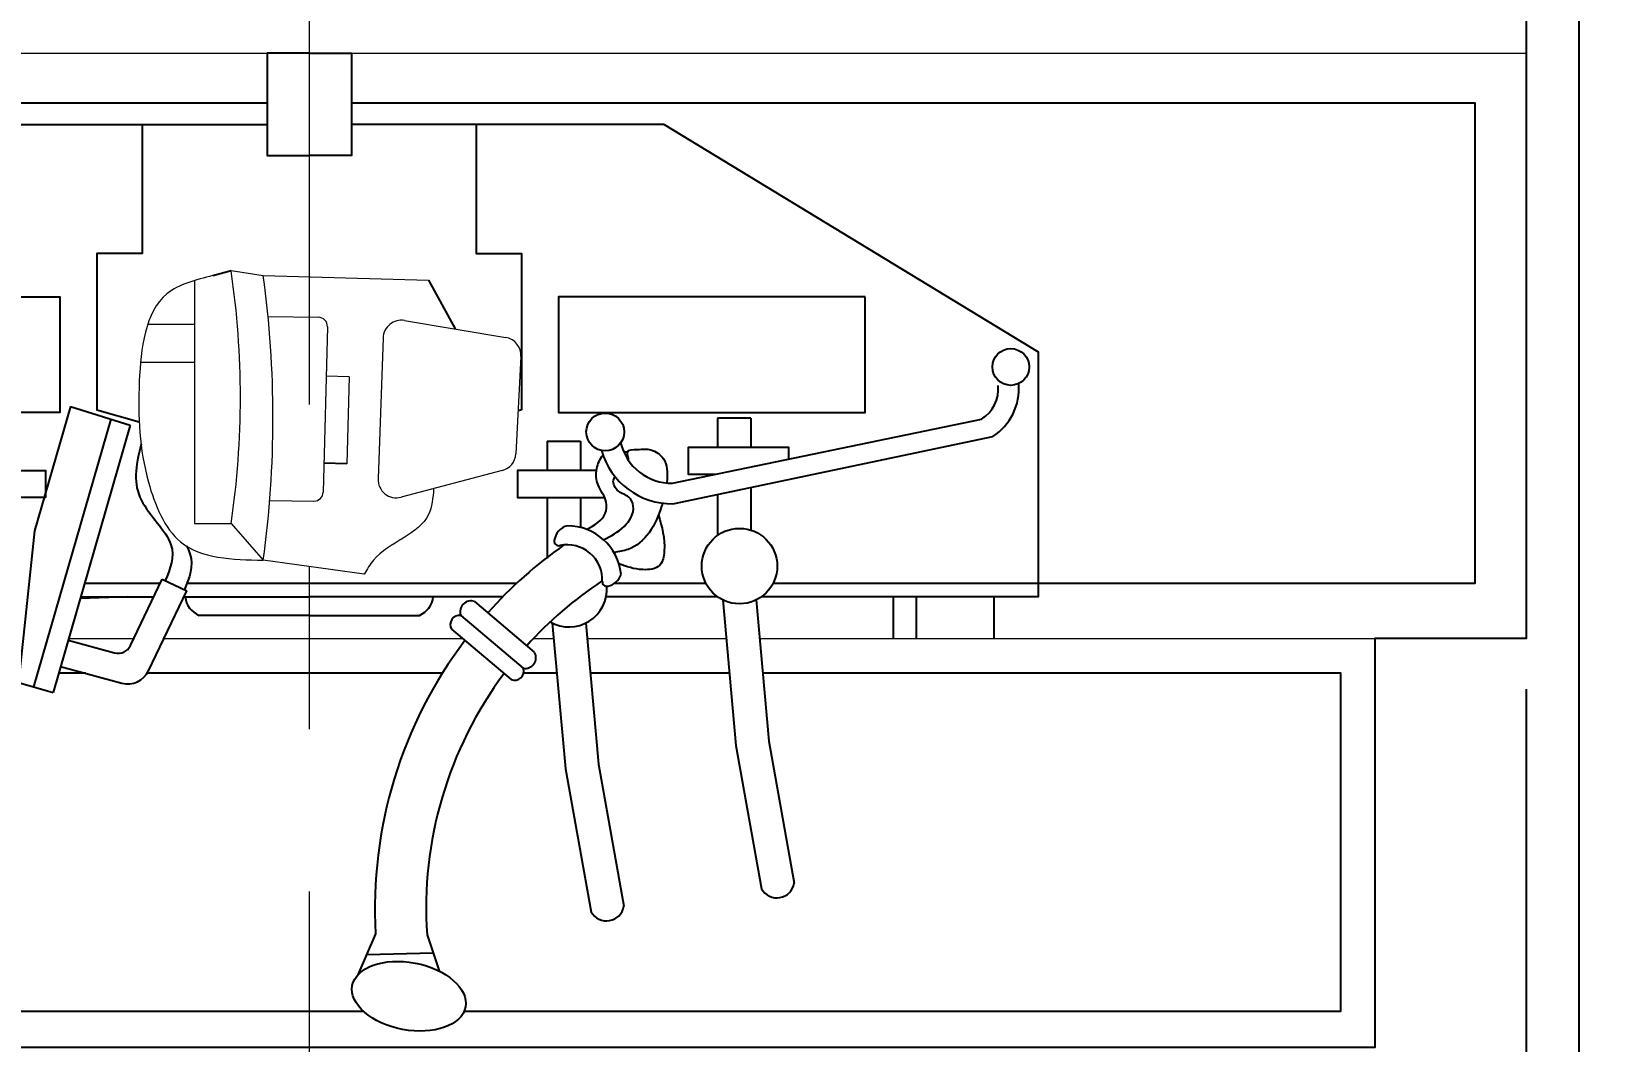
# Model space of a CAD drawing. Header units: millimetres. Extents: x -43929 to 22019, y 6537 to 66314.
# Drawn here: x 7143 to 9093, y 22664 to 23908 of the extents above; entities that cross this region are included whole.
import ezdxf

# ---------------------------------------------------------------- set-up
doc = ezdxf.new("R2010")
doc.units = ezdxf.units.MM
doc.set_wipeout_variables(frame=1)
doc.linetypes.add('CENTER', pattern=[16, 10, -2, 2, -2])
doc.linetypes.add('K5LT_AXLED', pattern=[19.5, 15, -1.5, 1.5, -1.5])
for name, color, linetype, lineweight in [('axes @ 1', 40, 'CENTER', 0), ('axes2', 40, 'CENTER', 13), ('dim', 4, 'Continuous', 15), ('hatch2', 7, 'Continuous', 9), ('line2', 7, 'Continuous', 18), ('line3', 7, 'Continuous', 25)]:
    doc.layers.add(name, color=color, linetype=linetype, lineweight=lineweight)
doc.layers.add('line1', color=5, linetype='Continuous', true_color=0x0000ff)
doc.styles.add('ГОСТ 2.304', font='CS_Gost2304.shx')
doc.dimstyles.new('СПДС', dxfattribs={"dimscale": 100, "dimtxt": 2.5, "dimasz": 2.5, "dimexe": 1.25, "dimexo": 0.625, "dimtad": 1, "dimdec": 0, "dimrnd": 0.001, "dimtxsty": 'ГОСТ 2.304', "dimblk": 'ARCHTICK', "dimblk1": 'ARCHTICK', "dimblk2": 'ARCHTICK', "dimcen": 2.5, "dimdle": 2, "dimadec": 0, "dimazin": 2, "dimtfac": 0.75, "dimtdec": 4, "dimtmove": 1, "dimatfit": 3, "dimfxl": 1, "dimtolj": 1, "dimarcsym": 1})

# ---------------------------------------------------------------- blocks, each defined once
blk = doc.blocks.new('*U100')
blk.add_wipeout([(1313.655348622536, 268.28873305689194), (-1313.6553486227156, 268.28873305689194), (-1313.6553486227156, 772.2577311292068), (-1500.000000000233, 772.2577311292068), (-1500.000000000233, 1806.7483054853453), (1499.999999999883, 1806.7483054853453), (1499.999999999883, 772.2577311292068), (1313.655348622536, 772.2577311292068)]).dxf.layer = 'hatch2'
at = {"layer": 'axes2', "color": 30, "ltscale": 100, "true_color": 0xff8000}
blk.add_line((0, 2060.61428398214), (0, 0), dxfattribs=at)
at = {"layer": 'line1', "ltscale": 1000}
blk.add_lwpolyline([(-1313.655348622706, 268.2887330568919), (-1313.655348622706, 772.2577311292407), (-1500.000000000116, 772.2577311292407), (-1500.000000000233, 1806.74830548538), (1499.999999999884, 1806.748305485351), (1499.999999999884, 772.2577311292407), (1313.655348622589, 772.2577311292407), (1313.655348622589, 268.2887330568919)], close=True, dxfattribs=at)
at = {"layer": 'line2', "ltscale": 1000}
for p, q in [((-1500.000000000116, 1493.990806304559), (1499.999999999884, 1493.990806304559)), ((-141.4981015804224, 1213.535755083547), (-141.4981015804224, 914.030499533168)), ((-96.21870907465927, 1225.732687274489), (-56.59924063226208, 1219.666398946662)), ((-56.59924063226208, 1219.666398946662), (147.158025643439, 1214.006474883441)), ((-199.0694487796864, 1159.604136112961), (-141.4981015804224, 1159.604136112961)), ((-50.72136161243543, 1169.296744661609), (11.34986553934868, 1168.248790560261)), ((22.4749075329164, 1156.640398238495), (17.24580989219248, 952.7055902525608)), ((117.3925553305307, 1164.254787324549), (242.1788655283162, 1143.457068958262)), ((91.04534072475508, 1142.731173912936), (84.8482475252822, 969.2125643260661)), ((-207.8590496127727, 1113.028655275004), (-141.4981015804224, 1113.028655275004)), ((261.0653267202433, 1119.935494119738), (254.7541471802397, 1000.023082861648)), ((49.19522695930209, 1095.047663544334), (20.91420034912881, 1095.772818072815)), ((49.19522695930209, 1095.047663544334), (46.44335849233903, 987.724793331261)), ((237.9073938456131, 979.318725101446), (113.2351699881256, 946.510245138983)), ((-48.66136300051585, 942.5959515911818), (5.738594337250106, 941.6775122269173)), ((-141.4981015804224, 914.030499533168), (-96.21870907465927, 914.030499533168)), ((-96.21870907465927, 914.030499533168), (-56.59924063226208, 868.7511070274631)), ((67.91908875841182, 851.7713348378311), (-56.59924063226208, 868.7511070274631)), ((-296.6774765031878, 772.2577311292407), (-216.1095655818935, 772.2577311292407)), ((-179.0400276711443, 772.2577311292407), (189.1602545367787, 772.2577311292407)), ((276.5230369025376, 772.2577311292407), (301.3652062884066, 772.2577311292407)), ((342.5149252384435, 772.2577311292407), (514.0052471252857, 772.2577311292407)), ((555.1549660753226, 772.2577311292407), (1313.655348622589, 772.2577311292407))]:
    blk.add_line(p, q, dxfattribs=at)
for centre, major_axis, start_param, end_param in [((-1151.794546863879, 1069.67841127151), (6.533210687992879e-14, 1066.989513422121), 4.565990830896509, 4.85878712987264), ((-1341.402002981515, 1044.208752987062), (7.939906781643248e-14, 1296.728006817918), 4.576664686885293, 4.848113273884087), ((11.15877875860315, 1156.930555386556), (6.931178969962317e-16, 11.3198481264252), 4.686753571863109, 6.266303821227415), ((113.670612193644, 1141.923128503317), (1.386235793992463e-15, 22.6396962528504), 6.118036629764908, 7.818282521295151), ((238.4569223914295, 1121.125410137029), (1.386235793992463e-15, 22.6396962528504), 4.659805918773599, 6.118036629764908), ((232.1457428515423, 1001.212998878938), (1.386235793992463e-15, 22.6396962528504), 3.398916368560833, 4.659805918773599), ((107.4735189940548, 968.4045189164754), (1.386235793992463e-15, 22.6396962528504), 1.535097214115565, 3.398916368560807), ((5.929681117995642, 952.9957474006223), (6.931178969962317e-16, 11.3198481264252), 3.124711167637622, 4.686753571863109)]:
    blk.add_ellipse(centre, major_axis=major_axis, ratio=1, start_param=start_param, end_param=end_param, dxfattribs=at)
for points, knots in [([(-118.8584053275408, 1219.666398946662), (-139.8579052765854, 1214.352880393009), (-199.7059908574447, 1199.209476316464), (-213.2415126493433, 1079.594906152313), (-208.157492981758, 980.8866089569638), (-163.9340587782208, 871.4759722268791), (-94.92304485233035, 869.7240177961357), (-56.59924063226208, 868.7511070274631)], [0, 0, 0, 0, 2.912290152405681, 8.299959080011106, 14.27327601127853, 18.2656746044806, 23.25159230509945, 23.25159230509945, 23.25159230509945, 23.25159230509945]), ([(153.4044703349937, 957.0811136512784), (152.4445788075682, 945.7938010143116), (148.8605232019909, 903.6490846853703), (89.80086879746523, 889.1145497971156), (71.3746448016027, 857.6685503245099), (67.91908875841182, 851.7713348378311)], [0, 0, 0, 0, 1.545011557007268, 5.768784465282645, 6.743723195070089, 6.743723195070089, 6.743723195070089, 6.743723195070089])]:
    blk.add_open_spline(points, degree=3, knots=knots, dxfattribs=at)
at = {"layer": 'line3', "color": 9, "ltscale": 1000, "true_color": 0xb7b7b7}
for p, q in [((-437.3833978198236, 1405.94141140944), (-51.93185001146048, 1405.94141140944)), ((437.3833978197072, 1405.94141140944), (51.93185001134407, 1405.94141140944)), ((-118.8584053275408, 1219.666398946662), (-96.21870907465927, 1225.732687274489)), ((147.158025643439, 1214.006474883441), (179.7857104294235, 1153.855928141391)), ((-294.4254315437283, 1058.075804387685), (-338.5533222572412, 904.9260660289438)), ((-294.4254315437283, 1058.075804387685), (-220.8464187219506, 1035.436108134832)), ((-244.6384348439751, 1042.756728480046), (-339.7048240494914, 712.820436531707)), ((-220.8464187219506, 1035.436108134832), (-315.7890175966313, 705.9294414520846)), ((447.9524587447522, 963.7078924426751), (828.8963025384583, 1042.53619657029)), ((448.3868273027474, 938.3996698266419), (842.6265775429783, 1021.271804824355)), ((46.44335849233903, 987.724793331261), (18.16233188216574, 988.4499478597136)), ((-338.5533222572412, 904.9260660289438), (-358.5265982636483, 718.2436596103653)), ((-220.198161522625, 763.6628967793658), (-181.242163291201, 845.5541759814951)), ((-181.242163291201, 845.5541759814951), (-151.0132518024184, 831.1741658758256)), ((-223.6271663140506, 823.6822266931413), (-282.488954048953, 821.500250235491)), ((-197.9105133751873, 732.5891747162968), (-151.0132518024184, 831.1741658758256)), ((719.9999999998836, 823.6822266931413), (719.9999999998836, 772.2577311292407)), ((748.2996203160146, 823.6822266931413), (748.2996203160146, 772.2577311292407)), ((844.5183293905575, 772.2577311292407), (844.5183293905575, 823.6822266931413)), ((-1.164153218269348e-10, 800.8320182689349), (-135.8381775171729, 800.8320182689349)), ((-1.164153218269348e-10, 800.8320182689349), (135.8381775170565, 800.8320182689349)), ((186.7774940859526, 800.8320182689349), (263.9085971819004, 735.5672387262166)), ((203.7572662755847, 817.811790458567), (277.3362790973624, 755.55262576323)), ((175.4576459594537, 783.8522460792738), (249.0366587812314, 721.5930813839368)), ((-297.3093140278943, 770.0648832496372), (-239.9616416689241, 754.5653495522856)), ((-306.5788440149045, 737.8941615300719), (-230.8496469522361, 717.4265960045159)), ((-358.5265982636483, 718.2436596103653), (-315.7890175966313, 705.9294414520846)), ((81.89616041444242, 408.4248040312668), (59.80988513166085, 357.5341846527008)), ((145.2130945936078, 406.8783570669475), (159.995296056848, 362.4903704015887)), ((70.85302277305163, 382.9794943419693), (152.6041953252861, 384.6843637342681))]:
    blk.add_line(p, q, dxfattribs=at)
for points in [[(0, 1493.990806304588), (-51.93185001134407, 1493.990806304559), (-51.93185001146048, 1367.618149915885), (-1.164153218269348e-10, 1367.618149915885)], [(-1.164153218269348e-10, 1493.990806304588), (51.93185001134407, 1493.990806304559), (51.93185001134407, 1367.618149915885), (-1.164153218269348e-10, 1367.618149915885)], [(-51.93185001134407, 1432.039026638173), (-1438.484704967588, 1432.039026638173), (-1438.484704967588, 840.6832283582771), (-1006.492074417183, 840.6832283582771)], [(571.9784947567387, 840.6832283582771), (1437.387827889877, 840.6832283582771), (1437.387827889877, 1432.039026638173), (51.93185001134407, 1432.039026638173)], [(-205.8205603715032, 1405.94141140944), (-205.8205603715032, 1246.968117199169), (-261.7942257039249, 1246.968117199169), (-261.7942257039249, 1054.253705523442), (-209.6304057274247, 1039.186303093156)], [(205.8205603713868, 1405.94141140944), (205.8205603713868, 1246.968117199169), (261.7942257036921, 1246.968117199169), (261.7942257036921, 1054.253705523442), (257.5437729121186, 1053.02597176563)], [(437.3833978197072, 1405.94141140944), (898.5435649943538, 1125.554315528221), (898.5435649943538, 823.6822266931413), (557.4226001744391, 823.6822266931413)], [(503.4117368515581, 1043.938004423573), (503.4117368515581, 1007.929379580542)], [(544.3950481368229, 1043.938004423573), (503.4117368515581, 1043.938004423573)], [(544.3950481368229, 1043.938004423573), (544.3950481368229, 1007.929379580542)], [(293.3393701909808, 1015.47364778904), (293.3393701909808, 979.4650229460094)], [(293.3393701909808, 1015.47364778904), (334.322681476362, 1015.47364778904)], [(334.322681476362, 1015.47364778904), (334.322681476362, 979.4650229460094)], [(591.0565926736454, 993.3202785595495), (591.0565926736454, 1007.929379580542), (466.9881381181767, 1007.929379580542), (466.9881381181767, 974.6853373762278), (501.0018058581045, 974.6853373762278)], [(354.0966968955472, 979.4650229460094), (256.9157714577159, 979.4650229460094), (256.9157714577159, 946.2209807416948), (364.1320833862992, 946.2209807416948)], [(544.3950481368229, 958.5813136943907), (544.3950481368229, 905.9309322373883)], [(293.3393701909808, 946.2209807416948), (293.3393701909808, 871.0029334443971)], [(334.322681476362, 946.2209807416948), (334.322681476362, 909.2221612784779)], [(503.4117368515581, 949.9663160858909), (503.4117368515581, 899.4672900789301)], [(-276.9616552677471, 840.6832283582771), (-183.559291913989, 840.6832283582771)], [(-150.5730555069167, 840.6832283582771), (255.9900584346615, 840.6832283582771)], [(376.7744155294495, 840.6832283582771), (488.8056990954792, 840.6832283582771)], [(-281.8602489678888, 823.6822266931413), (-191.6467341575772, 823.6822266931413)], [(-154.577196246828, 823.6822266931413), (-1.164153218269348e-10, 823.6822266931413)], [(238.4695660517318, 823.6822266931413), (-1.164153218269348e-10, 823.6822266931413)], [(503.3615936778951, 823.6822266931413), (365.8892855504528, 823.6822266931413)], [(509.7098564126063, 819.8749616386776), (525.9113036937779, 640.2712651700131), (557.5843896121951, 463.5919859562709)], [(550.8687218081905, 819.7735672746494), (566.5678340455052, 645.7385850813007), (597.9246136731235, 470.8237303256756)], [(299.6374897521455, 791.4106050041446), (315.8389370333171, 611.80690853548), (347.5120229517343, 435.1276293217379)], [(340.7963551477296, 791.3092106401164), (356.4954673849279, 617.2742284467677), (387.8522470125463, 442.3593736911425)], [(-559.0124908029102, 729.4945329872717), (-1274.432914950303, 729.4945329872717), (-1274.432914950303, 312.8575591447297), (66.78865812183358, 312.8575591447297)], [(-275.500544821145, 729.4945329872717), (-308.9990759678185, 729.4945329872717)], [(164.1154945819872, 729.4945329872717), (-199.6277133270632, 729.4945329872717)], [(190.9460330171278, 312.8575591447297), (1271.539225286804, 312.8575591447297), (1271.539225286804, 729.4945329872717), (559.0124908027938, 729.4945329872717)], [(305.2227310158778, 729.4945329872717), (264.037157848943, 729.4945329872717)], [(517.8627718527569, 729.4945329872717), (346.3724499657983, 729.4945329872717)]]:
    blk.add_lwpolyline(points, dxfattribs=at)
for points in [[(-685.2933938062051, 1193.320455616864), (-307.3117591131013, 1193.320455616864), (-307.3117591131013, 1050.829551495292), (-685.2933938062051, 1050.829551495292)], [(685.2933938060887, 1193.320455616864), (307.3117591129849, 1193.320455616864), (307.3117591129849, 1050.829551495292), (685.2933938060887, 1050.829551495292)], [(-449.2547213770449, 979.4650229460094), (-325.1862668215763, 979.4650229460094), (-325.1862668215763, 946.2209807416948), (-449.2547213770449, 946.2209807416948)]]:
    blk.add_lwpolyline(points, close=True, dxfattribs=at)
for centre, radius in [((864.8377721117577, 1106.988633553963), 22.6396962528504), ((364.907340882346, 1026.916437242122), 23.33646474560064), ((530.3920969261089, 861.5568902470113), 46.53104603565589)]:
    blk.add_circle(centre, radius, dxfattribs=at)
for centre, radius, start, end in [((320.3197302656481, 833.0925336124783), 46.53104603565589, 240.0902002444506, 4.430744236567446), ((576.4718527903315, 474.3627490565414), 21.74271379265974, 209.6943789352198, 350.6324006335204), ((366.3994861298706, 445.8983924220083), 21.74271379265974, 209.6943789352198, 350.6324006335204)]:
    blk.add_arc(centre, radius, start, end, dxfattribs=at)
for centre, major_axis, start_param, end_param in [((804.4873021556996, 1080.338975180959), (-2.610091971567118, 44.92256437768277), 3.656897571299121, 4.73773657184016), ((804.4873021556996, 1080.338975180959), (-4.078291406003473, 70.1918975395884), 3.65689757129911, 4.737736571840161), ((446.8444189877482, 1028.267162044329), (-3.745260366751869, 64.46006568710222), 1.736084222225215, 3.100717331974575), ((446.8444189877482, 1028.267162044329), (-5.213459801188225, 89.72939884900794), 1.785667963297091, 3.100717331974569), ((323.196708649979, 890.6145211465191), (1.29771232630631e-15, 21.1939505663309), 0.2386069707448569, 1.461703134446473), ((318.1875333962962, 844.6654652438883), (4.074421037540417e-15, 66.54254283138218), 4.812077855080511, 6.283185307179586), ((628.1762036391301, 439.5959564503864), (3.350330998061823e-14, 547.1686452719109), 0.6116304534121978, 0.8418997385576383), ((307.755028251675, 892.3058182445529), (3.465589484981159e-16, 5.659924063212601), 1.461703134446445, 3.357174259016377), ((318.1875333962962, 844.6654652438883), (2.639598131891224e-15, 43.10933262190283), 4.664769686200802, 6.498766912606133), ((628.1762036391301, 439.5959564503864), (2.9639762484651e-14, 484.0700424611728), 0.5861368643579628, 0.8384262658980352), ((366.9015060149832, 842.343985258427), (3.465589484981159e-16, 5.659924063212601), 1.523177032610916, 3.335003750578962), ((363.8280712174019, 858.036028775532), (1.32564346737005e-15, 21.65011578181518), 3.335003750579205, 4.395424206019144), ((-125.4616500679404, 826.301676553383), (1.68397379785056e-15, 27.50228745089152), 1.666185720905857, 2.754716935858831), ((125.4616500678239, 826.301676553383), (1.68397379785056e-15, 27.50228745089152), 3.528468371320756, 4.616999586273729), ((199.3170983338496, 805.2721862106118), (8.145168989949219e-16, 13.30250976491443), 5.942870112103544, 8.194296829050554), ((185.3625130701112, 789.5121701424941), (6.985118919427831e-16, 11.40794165835429), 6.158830312632734, 8.373127748220954), ((-235.531422497239, 770.9569883264776), (1.039676845494347e-15, 16.9797721896378), 2.877626284560285, 4.268366507932974), ((628.1762036391301, 439.5959564503864), (3.350330998061823e-14, 547.1686452719109), 0.9227164931802486, 1.62779527518982), ((266.2120007246267, 748.6688072645629), (8.145168989949219e-16, 13.30250976491443), 2.967559922290727, 5.218986639237809), ((-223.4659483327996, 744.7459939614637), (1.73279474249058e-15, 28.299620316063), 2.877626284560312, 4.268366507933011), ((628.1762036391301, 439.5959564503864), (2.9639762484651e-14, 484.0700424611728), 0.9297868178826323, 1.638436457406366), ((252.9790886460105, 732.2981446552149), (6.985118919427831e-16, 11.40794165835429), 2.788729003120155, 5.003026438708267)]:
    blk.add_ellipse(centre, major_axis=major_axis, ratio=1, start_param=start_param, end_param=end_param, dxfattribs=at)
blk.add_ellipse((122.8416569781257, 331.3185934869398), major_axis=(-69.73208869139646, 13.18440698898451), ratio=0.586649791556858, dxfattribs=at)
for points, knots in [([(-207.3337369295768, 1011.825688230165), (-214.0753888936015, 983.5776924958918), (-220.3027011251543, 944.3467898701783), (-158.5984292381909, 889.9224797242205), (-171.3725632339483, 858.227223092108), (-177.4051611045143, 843.7288992016984)], [0, 0, 0, 0, 0.3729391100821314, 0.7119689829045317, 1, 1, 1, 1]), ([(342.004588717944, 906.7996577812883), (351.671197236632, 912.0675391623517), (365.7780251035001, 919.7551470469043), (367.7479760271963, 944.3649400331487), (354.2480215665419, 959.7320750719227), (352.6368320642505, 980.551345317188), (358.2281714336714, 993.9692578515678), (362.1357983833877, 998.2172905603366)], [0, 0, 0, 0, 1.447892448196201, 2.112961282827936, 3.228103070897375, 4.186061850004624, 5.031653473013169, 5.031653473013169, 5.031653473013169, 5.031653473013169]), ([(393.6301698996685, 991.6970822304138), (393.7199787771096, 993.0749105423165), (393.4662423253758, 996.7029935357568), (389.8300512207206, 1005.212078022392), (407.5756862652488, 1005.174084809201), (421.5271814407315, 1006.879794927692), (441.5081545283319, 993.2679452527955), (441.86944738694, 975.4315088918374), (440.8533742023865, 965.1952336515242), (440.7163074724376, 963.9898465056613)], [6.246386629074687, 6.246386629074687, 6.246386629074687, 6.246386629074687, 6.43706226516039, 6.733547872587883, 7.338598560029988, 8.13506943344264, 9.047906903028561, 10.31219788410909, 10.48228922359254, 10.48228922359254, 10.48228922359254, 10.48228922359254]), ([(362.8374348279322, 894.0040536774613), (371.8233226056909, 898.5271355053701), (388.9086367500713, 907.1270953358326), (403.1607680446468, 930.2624731128744), (394.6179164077621, 948.9502128760796), (379.7787402744871, 951.3160120505199), (373.0490351370536, 965.1905913710361), (376.0511361386161, 970.4084706754365), (377.0691755842417, 971.6106479538139)], [0, 0, 0, 0, 1.448927518545819, 2.754917759811223, 3.347950087720786, 4.048874282418893, 4.773231355957703, 5.013721290804732, 5.013721290804732, 5.013721290804732, 5.013721290804732]), ([(435.5291946131038, 939.1015247267205), (435.16908579343, 937.8783671030542), (431.2907276658807, 925.1768871812383), (421.9629957427969, 902.3643425249611), (398.6255058352835, 881.5367399395618), (381.5833237788174, 879.2784383415128), (375.5023271713872, 878.4726304754149)], [11.69870126583536, 11.69870126583536, 11.69870126583536, 11.69870126583536, 11.88285160484571, 13.61485428951723, 15.18089940377953, 16.04970278928312, 16.04970278928312, 16.04970278928312, 16.04970278928312]), ([(430.5831039592158, 924.5326866885298), (434.6815100475214, 910.2629203035904), (440.420398053946, 890.281349566998), (434.6001166931819, 858.6809993004135), (407.0223698931513, 855.3536384718609), (391.0530057796277, 860.9658636244421), (381.7918372063432, 864.2205807715654)], [0, 0, 0, 0, 2.158072313589965, 3.021890718140432, 4.06448294436274, 5.503859942602997, 5.503859942602997, 5.503859942602997, 5.503859942602997]), ([(-151.4576730930712, 886.3318740698742), (-149.5732842758298, 883.0882088001526), (-140.7260994162643, 864.6832887401106), (-147.8398460870376, 847.0326185324229), (-153.87244395772, 832.5342946420133)], [0.6507980643113956, 0.6507980643113956, 0.6507980643113956, 0.6507980643113956, 0.7119689829045317, 1, 1, 1, 1])]:
    blk.add_open_spline(points, degree=3, knots=knots, dxfattribs=at)
blk.add_open_spline([(387.4675297976937, 1002.899622279627), (389.0373048974434, 1002.632777204999), (390.6191232624697, 1002.339556244842), (392.2009416276123, 1002.046335284715)], degree=3, dxfattribs=at)
blk = doc.blocks.new('_ArchTick')
at = {"color": 0, "linetype": 'ByBlock', "const_width": 0.15}
blk.add_lwpolyline([(-0.5, -0.5), (0.5, 0.5)], dxfattribs=at)
blk = doc.blocks.new('*D154')
at = {"layer": 'Defpoints', "color": 0, "ltscale": 1000, "transparency": 16777216}
for p in [(5985.041718492124, 23160.10442983265), (8985.04171849224, 23160.10442983268), (8985.04171849224, 21149.02827311618)]:
    blk.add_point(p, dxfattribs=at)
at = {"layer": 'dim', "color": 0, "lineweight": -2, "ltscale": 1000, "transparency": 16777216}
for p, q in [((5985.041718492124, 23097.60442983265), (5985.041718492124, 21024.02827311618)), ((8985.04171849224, 23097.60442983268), (8985.04171849224, 21024.02827311618)), ((5785.041718492124, 21149.02827311618), (9185.04171849224, 21149.02827311618))]:
    blk.add_line(p, q, dxfattribs=at)
at = {"layer": 'dim', "color": 0, "lineweight": -2, "ltscale": 1000, "transparency": 16777216, "xscale": 250, "yscale": 250, "zscale": 250, "rotation": 180}
blk.add_blockref('_ArchTick', (5985.041718492124, 21149.02827311618), dxfattribs=at)
at = {"layer": 'dim', "color": 0, "lineweight": -2, "ltscale": 1000, "transparency": 16777216, "xscale": 250, "yscale": 250, "zscale": 250}
blk.add_blockref('_ArchTick', (8985.04171849224, 21149.02827311618), dxfattribs=at)
at = {"layer": 'dim', "color": 0, "ltscale": 1000, "transparency": 16777216, "insert": (7485.041718492183, 21336.52827311618), "char_height": 250, "attachment_point": 5, "style": 'ГОСТ 2.304'}
blk.add_mtext('\\A1;3000', dxfattribs=at)
blk = doc.blocks.new('*D155')
at = {"layer": 'Defpoints', "color": 0, "ltscale": 1000, "transparency": 16777216}
for p in [(5920.041718492241, 24409.54555175738), (9050.04171849224, 24409.54555175738), (9050.04171849224, 20326.39375122767)]:
    blk.add_point(p, dxfattribs=at)
at = {"layer": 'dim', "color": 0, "lineweight": -2, "ltscale": 1000, "transparency": 16777216}
for p, q in [((5920.041718492241, 24347.04555175738), (5920.041718492241, 20201.39375122767)), ((9050.04171849224, 24347.04555175738), (9050.04171849224, 20201.39375122767)), ((5720.041718492241, 20326.39375122767), (9250.04171849224, 20326.39375122767))]:
    blk.add_line(p, q, dxfattribs=at)
at = {"layer": 'dim', "color": 0, "lineweight": -2, "ltscale": 1000, "transparency": 16777216, "xscale": 250, "yscale": 250, "zscale": 250, "rotation": 180}
blk.add_blockref('_ArchTick', (5920.041718492241, 20326.39375122767), dxfattribs=at)
at = {"layer": 'dim', "color": 0, "lineweight": -2, "ltscale": 1000, "transparency": 16777216, "xscale": 250, "yscale": 250, "zscale": 250}
blk.add_blockref('_ArchTick', (9050.04171849224, 20326.39375122767), dxfattribs=at)
at = {"layer": 'dim', "color": 0, "ltscale": 1000, "transparency": 16777216, "insert": (7485.041718492241, 20513.89375122767), "char_height": 250, "attachment_point": 5, "style": 'ГОСТ 2.304'}
blk.add_mtext('\\A1;3130', dxfattribs=at)
blk = doc.blocks.new('*D156')
at = {"layer": 'Defpoints', "color": 0, "ltscale": 1000, "transparency": 16777216}
for p in [(7485.041718492357, 26987.82848084275), (11047.09690815241, 26987.82848084275), (7485.041718492357, 22387.99637592717)]:
    blk.add_point(p, dxfattribs=at)
at = {"layer": 'dim', "color": 0, "lineweight": -2, "ltscale": 1000, "transparency": 16777216}
for p, q in [((11047.09690815241, 22187.99637592717), (11047.09690815241, 27187.82848084275)), ((7547.541718492357, 26987.82848084275), (11172.09690815241, 26987.82848084275)), ((7547.541718492357, 22387.99637592717), (11172.09690815241, 22387.99637592717))]:
    blk.add_line(p, q, dxfattribs=at)
at = {"layer": 'dim', "color": 0, "lineweight": -2, "ltscale": 1000, "transparency": 16777216, "xscale": 250, "yscale": 250, "zscale": 250}
for p, rotation in [((11047.09690815241, 26987.82848084275), 90), ((11047.09690815241, 22387.99637592717), 270)]:
    blk.add_blockref('_ArchTick', p, dxfattribs=dict(at, rotation=rotation))
at = {"layer": 'dim', "color": 0, "ltscale": 1000, "transparency": 16777216, "insert": (10859.59690815241, 24687.91242838496), "char_height": 250, "attachment_point": 5, "rotation": 90, "style": 'ГОСТ 2.304'}
blk.add_mtext('\\A1;4600', dxfattribs=at)

msp = doc.modelspace()

# ---------------------------------------------------------------- block references
at = {"layer": 'axes @ 1', "color": 30, "linetype": 'K5LT_AXLED', "ltscale": 200, "true_color": 0xff8000}
msp.add_blockref('*U100', (7485.041718492357, 22387.84669870344), dxfattribs=at)

# ---------------------------------------------------------------- next in the draw order: dimensions: what is measured, and where the dimension line sits
at = {"layer": 'dim', "ltscale": 1000}
dim = msp.add_linear_dim(base=(11047.09690815241, 26987.82848084275), p1=(7485.041718492357, 22387.99637592717), p2=(7485.041718492357, 26987.82848084275), angle=90, dimstyle='СПДС', override={"dimscale": 100, "dimlfac": 1, "dimtxsty": 'ГОСТ 2.304', "dimblk1": 'ArchTick', "dimblk2": 'ArchTick', "dimsah": 1, "dimfxl": 1.25, "dimtolj": 1}, dxfattribs=at)
dim.commit()
dim.dimension.update_dxf_attribs({"geometry": '*D156', "text_midpoint": (10859.59690815241, 24687.91242838496)})
for base, p1, p2, picture, middle in [((9050.04171849224, 20326.39375122767), (5920.041718492241, 24409.54555175738), (9050.04171849224, 24409.54555175738), '*D155', (7485.041718492241, 20513.89375122767)), ((8985.04171849224, 21149.02827311618), (5985.041718492124, 23160.10442983265), (8985.04171849224, 23160.10442983268), '*D154', (7485.041718492183, 21336.52827311618))]:
    dim = msp.add_linear_dim(base=base, p1=p1, p2=p2, dimstyle='СПДС', override={"dimscale": 100, "dimlfac": 1, "dimtxsty": 'ГОСТ 2.304', "dimblk1": 'ArchTick', "dimblk2": 'ArchTick', "dimsah": 1, "dimfxl": 1.25, "dimtolj": 1}, dxfattribs=at)
    dim.commit()
    dim.dimension.update_dxf_attribs({"geometry": picture, "text_midpoint": middle})

doc.saveas('drawing.dxf')
